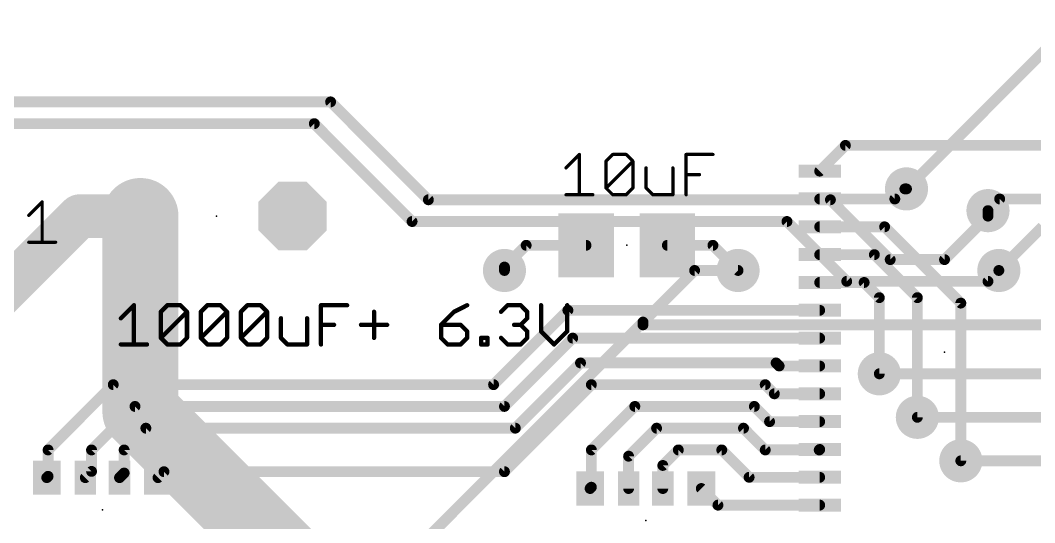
# Model space of a CAD drawing. Extents: x -0.8 to 70, y -0.1 to 53.3.
# Drawn here: x 13.07 to 36.78, y 19.64 to 31.37 of the extents above; entities that cross this region are included whole.
import ezdxf

# ---------------------------------------------------------------- set-up
doc = ezdxf.new("R2010")
doc.units = 0
for name, color, linetype in [('1', 12, 'CONTINUOUS'), ('16', 132, 'CONTINUOUS'), ('17', 110, 'CONTINUOUS'), ('18', 110, 'CONTINUOUS'), ('23', 53, 'CONTINUOUS'), ('27', 253, 'CONTINUOUS')]:
    doc.layers.add(name, color=color, linetype=linetype)

# ---------------------------------------------------------------- blocks, each defined once
blk = doc.blocks.new('RECT')
blk.add_solid([(-0.5, -0.5), (0.5, -0.5), (-0.5, 0.5), (0.5, 0.5)])
blk = doc.blocks.new('ROUNDP')
at = {"const_width": 0.5}
blk.add_lwpolyline([(0, -0.25, 1), (0, 0.25, 1), (0, -0.25)], format="xyb", dxfattribs=at)
blk = doc.blocks.new('OCTAGONP')
at = {"const_width": 0.5}
blk.add_lwpolyline([(-0.25, -0.1036), (-0.25, 0.1036), (-0.1036, 0.25), (0.1036, 0.25), (0.25, 0.1036), (0.25, -0.1036), (0.1036, -0.25), (-0.1036, -0.25), (-0.25, -0.1036), (-0.25, 0.1036)], dxfattribs=at)
blk = doc.blocks.new('ROUNDV')
at = {"const_width": 0.5}
blk.add_lwpolyline([(0, -0.25, 1), (0, 0.25, 1), (0, -0.25)], format="xyb", dxfattribs=at)

msp = doc.modelspace()

# ---------------------------------------------------------------- linework, layer by layer
at = {"layer": '1'}
for points, const_width in [([(31.7532, 27.847), (32.3542, 28.448)], 0.254), ([(32.3542, 28.448), (38.227, 28.448)], 0.254), ([(33.509, 27.197), (33.744, 27.432)], 0.254), ([(33.744, 27.432), (33.782, 27.432)], 0.254), ([(12.417, 24.761), (14.453, 26.797)], 1.016), ([(14.453, 26.797), (15.875, 26.797)], 1.016), ([(31.7532, 27.197), (33.509, 27.197)], 0.254), ([(35.96, 27.197), (35.687, 26.924)], 0.254), ([(37.5888, 27.197), (35.96, 27.197)], 0.254), ([(31.7532, 26.547), (33.27, 26.547)], 0.254), ([(33.27, 26.547), (35.052, 24.765)], 0.254), ([(36.961, 26.547), (35.941, 25.527)], 0.254), ([(24.892, 26.1145), (24.384, 25.6065)], 0.254), ([(26.2915, 26.1145), (24.892, 26.1145)], 0.254), ([(29.2575, 26.1145), (28.1915, 26.1145)], 0.254), ([(29.845, 25.527), (29.2575, 26.1145)], 0.254), ([(31.7532, 25.897), (33.031, 25.897)], 0.254), ([(33.031, 25.897), (34.036, 24.892)], 0.254), ([(24.384, 25.6065), (24.384, 25.527)], 0.254), ([(31.7532, 25.247), (32.792, 25.247)], 0.254), ([(32.792, 25.247), (33.147, 24.892)], 0.254), ([(33.147, 24.892), (33.147, 23.114)], 0.254), ([(34.036, 24.892), (34.036, 22.098)], 0.254), ([(25.867, 24.597), (24.13, 22.86)], 0.254), ([(31.7532, 24.597), (25.867, 24.597)], 0.254), ([(35.052, 24.765), (35.052, 21.082)], 0.254), ([(25.979, 23.947), (24.384, 22.352)], 0.254), ([(31.7532, 23.947), (25.979, 23.947)], 0.254), ([(26.162, 23.368), (24.638, 21.844)], 0.254), ([(30.734, 23.368), (26.162, 23.368)], 0.254), ([(30.805, 23.297), (30.734, 23.368)], 0.254), ([(31.7532, 23.297), (30.805, 23.297)], 0.254), ([(15.24, 22.86), (13.716, 21.336)], 0.254), ([(24.13, 22.86), (15.24, 22.86)], 0.254), ([(26.416, 22.86), (24.384, 20.828)], 0.254), ([(30.48, 22.86), (26.416, 22.86)], 0.254), ([(30.693, 22.647), (30.48, 22.86)], 0.254), ([(31.7532, 22.647), (30.693, 22.647)], 0.254), ([(15.748, 22.352), (14.732, 21.336)], 0.254), ([(24.384, 22.352), (15.748, 22.352)], 0.254), ([(27.432, 22.352), (26.416, 21.336)], 0.254), ([(30.226, 22.352), (27.432, 22.352)], 0.254), ([(30.581, 21.997), (30.226, 22.352)], 0.254), ([(31.7532, 21.997), (30.581, 21.997)], 0.254), ([(16.002, 21.844), (15.494, 21.336)], 0.254), ([(24.638, 21.844), (16.002, 21.844)], 0.254), ([(27.286, 21.19), (27.94, 21.844)], 0.254), ([(27.94, 21.844), (29.972, 21.844)], 0.254), ([(29.972, 21.844), (30.48, 21.336)], 0.254), ([(13.716, 21.336), (13.716, 20.719)], 0.254), ([(14.732, 21.336), (14.732, 20.835)], 0.254), ([(15.494, 21.336), (15.494, 20.797)], 0.254), ([(26.416, 21.336), (26.416, 20.465)], 0.254), ([(28.086, 20.974), (28.448, 21.336)], 0.254), ([(28.448, 21.336), (29.464, 21.336)], 0.254), ([(29.464, 21.336), (30.103, 20.697)], 0.254), ([(30.48, 21.336), (31.7422, 21.336)], 0.254), ([(31.7422, 21.336), (31.7532, 21.347)], 0.254), ([(27.286, 20.435), (27.286, 21.19)], 0.254), ([(14.732, 20.835), (14.586, 20.689)], 0.254), ([(15.494, 20.797), (15.386, 20.689)], 0.254), ([(16.425, 20.828), (16.286, 20.689)], 0.254), ([(24.384, 20.828), (16.425, 20.828)], 0.254), ([(28.086, 20.435), (28.086, 20.974)], 0.254), ([(13.716, 20.719), (13.686, 20.689)], 0.254), ([(30.103, 20.697), (31.7532, 20.697)], 0.254), ([(26.416, 20.465), (26.386, 20.435)], 0.254), ([(28.986, 20.435), (29.374, 20.047)], 0.254), ([(29.374, 20.047), (31.7532, 20.047)], 0.254)]:
    msp.add_lwpolyline(points, dxfattribs=dict(at, const_width=const_width))
for points, const_width in [([(32.3542, 28.5115, 1), (32.3542, 28.3845)], 0.127), ([(32.3991, 28.4031, 1), (32.3093, 28.4929)], 0.127), ([(31.7083, 27.8919, 1), (31.7981, 27.8021)], 0.127), ([(33.744, 27.4955, 1), (33.744, 27.3685)], 0.127), ([(33.7889, 27.3871, 1), (33.6991, 27.4769)], 0.127), ([(33.782, 27.3685, 1), (33.782, 27.4955)], 0.127), ([(14.453, 27.051, 1), (14.453, 26.543)], 0.508), ([(14.6326, 26.6174, 1), (14.2734, 26.9766)], 0.508), ([(15.875, 26.543, 1), (15.875, 27.051)], 0.508), ([(31.7532, 27.2605, 1), (31.7532, 27.1335)], 0.127), ([(33.4641, 27.2419, 1), (33.5539, 27.1521)], 0.127), ([(33.509, 27.1335, 1), (33.509, 27.2605)], 0.127), ([(35.96, 27.2605, 1), (35.96, 27.1335)], 0.127), ([(36.0049, 27.1521, 1), (35.9151, 27.2419)], 0.127), ([(35.6421, 26.9689, 1), (35.7319, 26.8791)], 0.127), ([(31.7532, 26.6105, 1), (31.7532, 26.4835)], 0.127), ([(33.3149, 26.5919, 1), (33.2251, 26.5021)], 0.127), ([(33.27, 26.4835, 1), (33.27, 26.6105)], 0.127), ([(24.892, 26.178, 1), (24.892, 26.051)], 0.127), ([(24.9369, 26.0696, 1), (24.8471, 26.1594)], 0.127), ([(26.2915, 26.051, 1), (26.2915, 26.178)], 0.127), ([(28.1915, 26.178, 1), (28.1915, 26.051)], 0.127), ([(29.3024, 26.1594, 1), (29.2126, 26.0696)], 0.127), ([(29.2575, 26.051, 1), (29.2575, 26.178)], 0.127), ([(31.7532, 25.9605, 1), (31.7532, 25.8335)], 0.127), ([(33.0759, 25.9419, 1), (32.9861, 25.8521)], 0.127), ([(33.031, 25.8335, 1), (33.031, 25.9605)], 0.127), ([(24.4475, 25.6065, 1), (24.3205, 25.6065)], 0.127), ([(24.3391, 25.6514, 1), (24.4289, 25.5616)], 0.127), ([(29.8001, 25.4821, 1), (29.8899, 25.5719)], 0.127), ([(35.8961, 25.5719, 1), (35.9859, 25.4821)], 0.127), ([(24.3205, 25.527, 1), (24.4475, 25.527)], 0.127), ([(31.7532, 25.3105, 1), (31.7532, 25.1835)], 0.127), ([(32.8369, 25.2919, 1), (32.7471, 25.2021)], 0.127), ([(32.792, 25.1835, 1), (32.792, 25.3105)], 0.127), ([(33.2105, 24.892, 1), (33.0835, 24.892)], 0.127), ([(33.1021, 24.8471, 1), (33.1919, 24.9369)], 0.127), ([(34.0995, 24.892, 1), (33.9725, 24.892)], 0.127), ([(33.9911, 24.8471, 1), (34.0809, 24.9369)], 0.127), ([(25.867, 24.6605, 1), (25.867, 24.5335)], 0.127), ([(25.9119, 24.5521, 1), (25.8221, 24.6419)], 0.127), ([(31.7532, 24.5335, 1), (31.7532, 24.6605)], 0.127), ([(35.1155, 24.765, 1), (34.9885, 24.765)], 0.127), ([(35.0071, 24.7201, 1), (35.0969, 24.8099)], 0.127), ([(25.979, 24.0105, 1), (25.979, 23.8835)], 0.127), ([(26.0239, 23.9021, 1), (25.9341, 23.9919)], 0.127), ([(31.7532, 23.8835, 1), (31.7532, 24.0105)], 0.127), ([(26.162, 23.4315, 1), (26.162, 23.3045)], 0.127), ([(26.2069, 23.3231, 1), (26.1171, 23.4129)], 0.127), ([(30.7789, 23.4129, 1), (30.6891, 23.3231)], 0.127), ([(30.734, 23.3045, 1), (30.734, 23.4315)], 0.127), ([(30.805, 23.3605, 1), (30.805, 23.2335)], 0.127), ([(30.7601, 23.2521, 1), (30.8499, 23.3419)], 0.127), ([(31.7532, 23.2335, 1), (31.7532, 23.3605)], 0.127), ([(33.0835, 23.114, 1), (33.2105, 23.114)], 0.127), ([(15.24, 22.9235, 1), (15.24, 22.7965)], 0.127), ([(15.2849, 22.8151, 1), (15.1951, 22.9049)], 0.127), ([(24.0851, 22.9049, 1), (24.1749, 22.8151)], 0.127), ([(24.13, 22.7965, 1), (24.13, 22.9235)], 0.127), ([(26.416, 22.9235, 1), (26.416, 22.7965)], 0.127), ([(26.4609, 22.8151, 1), (26.3711, 22.9049)], 0.127), ([(30.5249, 22.9049, 1), (30.4351, 22.8151)], 0.127), ([(30.48, 22.7965, 1), (30.48, 22.9235)], 0.127), ([(30.693, 22.7105, 1), (30.693, 22.5835)], 0.127), ([(31.7532, 22.5835, 1), (31.7532, 22.7105)], 0.127), ([(30.6481, 22.6021, 1), (30.7379, 22.6919)], 0.127), ([(15.748, 22.4155, 1), (15.748, 22.2885)], 0.127), ([(15.7929, 22.3071, 1), (15.7031, 22.3969)], 0.127), ([(24.3391, 22.3969, 1), (24.4289, 22.3071)], 0.127), ([(24.384, 22.2885, 1), (24.384, 22.4155)], 0.127), ([(27.432, 22.4155, 1), (27.432, 22.2885)], 0.127), ([(27.4769, 22.3071, 1), (27.3871, 22.3969)], 0.127), ([(30.2709, 22.3969, 1), (30.1811, 22.3071)], 0.127), ([(30.226, 22.2885, 1), (30.226, 22.4155)], 0.127), ([(30.581, 22.0605, 1), (30.581, 21.9335)], 0.127), ([(30.5361, 21.9521, 1), (30.6259, 22.0419)], 0.127), ([(31.7532, 21.9335, 1), (31.7532, 22.0605)], 0.127), ([(33.9725, 22.098, 1), (34.0995, 22.098)], 0.127), ([(16.002, 21.9075, 1), (16.002, 21.7805)], 0.127), ([(16.0469, 21.7991, 1), (15.9571, 21.8889)], 0.127), ([(24.5931, 21.8889, 1), (24.6829, 21.7991)], 0.127), ([(24.638, 21.7805, 1), (24.638, 21.9075)], 0.127), ([(27.94, 21.9075, 1), (27.94, 21.7805)], 0.127), ([(27.9849, 21.7991, 1), (27.8951, 21.8889)], 0.127), ([(30.0169, 21.8889, 1), (29.9271, 21.7991)], 0.127), ([(29.972, 21.7805, 1), (29.972, 21.9075)], 0.127), ([(13.7795, 21.336, 1), (13.6525, 21.336)], 0.127), ([(13.6711, 21.3809, 1), (13.7609, 21.2911)], 0.127), ([(14.7955, 21.336, 1), (14.6685, 21.336)], 0.127), ([(14.6871, 21.3809, 1), (14.7769, 21.2911)], 0.127), ([(15.5575, 21.336, 1), (15.4305, 21.336)], 0.127), ([(15.4491, 21.3809, 1), (15.5389, 21.2911)], 0.127), ([(26.4795, 21.336, 1), (26.3525, 21.336)], 0.127), ([(26.3711, 21.3809, 1), (26.4609, 21.2911)], 0.127), ([(28.448, 21.3995, 1), (28.448, 21.2725)], 0.127), ([(28.4929, 21.2911, 1), (28.4031, 21.3809)], 0.127), ([(29.5089, 21.3809, 1), (29.4191, 21.2911)], 0.127), ([(29.464, 21.2725, 1), (29.464, 21.3995)], 0.127), ([(30.48, 21.3995, 1), (30.48, 21.2725)], 0.127), ([(30.4351, 21.2911, 1), (30.5249, 21.3809)], 0.127), ([(31.6973, 21.3809, 1), (31.7871, 21.2911)], 0.127), ([(31.7981, 21.3021, 1), (31.7083, 21.3919)], 0.127), ([(31.7422, 21.2725, 1), (31.7422, 21.3995)], 0.127), ([(27.3495, 21.19, 1), (27.2225, 21.19)], 0.127), ([(27.2411, 21.2349, 1), (27.3309, 21.1451)], 0.127), ([(34.9885, 21.082, 1), (35.1155, 21.082)], 0.127), ([(14.6685, 20.835, 1), (14.7955, 20.835)], 0.127), ([(14.7769, 20.7901, 1), (14.6871, 20.8799)], 0.127), ([(15.5389, 20.7521, 1), (15.4491, 20.8419)], 0.127), ([(16.425, 20.8915, 1), (16.425, 20.7645)], 0.127), ([(16.4699, 20.7831, 1), (16.3801, 20.8729)], 0.127), ([(24.3391, 20.8729, 1), (24.4289, 20.7831)], 0.127), ([(24.384, 20.7645, 1), (24.384, 20.8915)], 0.127), ([(28.1495, 20.974, 1), (28.0225, 20.974)], 0.127), ([(28.0411, 21.0189, 1), (28.1309, 20.9291)], 0.127), ([(13.6411, 20.7339, 1), (13.7309, 20.6441)], 0.127), ([(13.6525, 20.719, 1), (13.7795, 20.719)], 0.127), ([(13.7609, 20.6741, 1), (13.6711, 20.7639)], 0.127), ([(14.5411, 20.7339, 1), (14.6309, 20.6441)], 0.127), ([(15.3411, 20.7339, 1), (15.4309, 20.6441)], 0.127), ([(15.4305, 20.797, 1), (15.5575, 20.797)], 0.127), ([(16.2411, 20.7339, 1), (16.3309, 20.6441)], 0.127), ([(30.103, 20.7605, 1), (30.103, 20.6335)], 0.127), ([(30.0581, 20.6521, 1), (30.1479, 20.7419)], 0.127), ([(31.7532, 20.6335, 1), (31.7532, 20.7605)], 0.127), ([(26.3411, 20.4799, 1), (26.4309, 20.3901)], 0.127), ([(26.3525, 20.465, 1), (26.4795, 20.465)], 0.127), ([(26.4609, 20.4201, 1), (26.3711, 20.5099)], 0.127), ([(27.2225, 20.435, 1), (27.3495, 20.435)], 0.127), ([(28.0225, 20.435, 1), (28.1495, 20.435)], 0.127), ([(29.0309, 20.4799, 1), (28.9411, 20.3901)], 0.127), ([(29.374, 20.1105, 1), (29.374, 19.9835)], 0.127), ([(31.7532, 19.9835, 1), (31.7532, 20.1105)], 0.127), ([(29.3291, 20.0021, 1), (29.4189, 20.0919)], 0.127)]:
    msp.add_lwpolyline(points, format="xyb", dxfattribs=dict(at, const_width=const_width))
at = {"layer": '16'}
for points, const_width in [([(33.782, 27.432), (37.592, 31.242)], 0.254), ([(20.32, 29.464), (10.033, 29.464)], 0.254), ([(22.606, 27.178), (20.32, 29.464)], 0.254), ([(19.939, 28.956), (8.509, 28.956)], 0.254), ([(22.225, 26.67), (19.939, 28.956)], 0.254), ([(15.875, 26.797), (15.875, 22.225)], 1.778), ([(32.004, 27.178), (22.606, 27.178)], 0.254), ([(33.401, 25.781), (32.004, 27.178)], 0.254), ([(35.687, 26.924), (35.687, 26.797)], 0.254), ([(30.988, 26.67), (22.225, 26.67)], 0.254), ([(32.385, 25.273), (30.988, 26.67)], 0.254), ([(35.687, 26.797), (34.671, 25.781)], 0.254), ([(34.671, 25.781), (33.401, 25.781)], 0.254), ([(27.6225, 24.3205), (28.829, 25.527)], 0.254), ([(28.829, 25.527), (29.845, 25.527)], 0.254), ([(35.941, 25.527), (35.687, 25.273)], 0.254), ([(35.687, 25.273), (32.385, 25.273)], 0.254), ([(21.844, 18.542), (27.6225, 24.3205)], 0.254), ([(27.6225, 24.257), (27.6225, 24.3205)], 0.254), ([(27.6225, 24.257), (40.386, 24.257)], 0.254), ([(33.147, 23.114), (42.545, 23.114)], 0.254), ([(15.875, 22.225), (21.336, 16.764)], 1.778), ([(34.036, 22.098), (42.691, 22.098)], 0.254), ([(35.052, 21.082), (43.591, 21.082)], 0.254)]:
    msp.add_lwpolyline(points, dxfattribs=dict(at, const_width=const_width))
for points, const_width in [([(20.3649, 29.5089, 1), (20.2751, 29.4191)], 0.127), ([(20.32, 29.4005, 1), (20.32, 29.5275)], 0.127), ([(19.9839, 29.0009, 1), (19.8941, 28.9111)], 0.127), ([(19.939, 28.8925, 1), (19.939, 29.0195)], 0.127), ([(16.3195, 26.797, 1), (15.4305, 26.797)], 0.889), ([(33.7371, 27.4769, 1), (33.8269, 27.3871)], 0.127), ([(22.606, 27.2415, 1), (22.606, 27.1145)], 0.127), ([(22.5611, 27.1331, 1), (22.6509, 27.2229)], 0.127), ([(32.0489, 27.2229, 1), (31.9591, 27.1331)], 0.127), ([(32.004, 27.1145, 1), (32.004, 27.2415)], 0.127), ([(35.7505, 26.924, 1), (35.6235, 26.924)], 0.127), ([(22.225, 26.7335, 1), (22.225, 26.6065)], 0.127), ([(31.0329, 26.7149, 1), (30.9431, 26.6251)], 0.127), ([(30.988, 26.6065, 1), (30.988, 26.7335)], 0.127), ([(35.6235, 26.797, 1), (35.7505, 26.797)], 0.127), ([(35.7319, 26.7521, 1), (35.6421, 26.8419)], 0.127), ([(22.1801, 26.6251, 1), (22.2699, 26.7149)], 0.127), ([(33.401, 25.8445, 1), (33.401, 25.7175)], 0.127), ([(33.3561, 25.7361, 1), (33.4459, 25.8259)], 0.127), ([(34.6261, 25.8259, 1), (34.7159, 25.7361)], 0.127), ([(34.671, 25.7175, 1), (34.671, 25.8445)], 0.127), ([(28.829, 25.5905, 1), (28.829, 25.4635)], 0.127), ([(28.8739, 25.4821, 1), (28.7841, 25.5719)], 0.127), ([(29.845, 25.4635, 1), (29.845, 25.5905)], 0.127), ([(35.9859, 25.4821, 1), (35.8961, 25.5719)], 0.127), ([(32.385, 25.3365, 1), (32.385, 25.2095)], 0.127), ([(32.3401, 25.2281, 1), (32.4299, 25.3179)], 0.127), ([(35.6421, 25.3179, 1), (35.7319, 25.2281)], 0.127), ([(35.687, 25.2095, 1), (35.687, 25.3365)], 0.127), ([(27.686, 24.3205, 1), (27.559, 24.3205)], 0.127), ([(27.5776, 24.3654, 1), (27.6674, 24.2756)], 0.127), ([(27.6674, 24.2756, 1), (27.5776, 24.3654)], 0.127), ([(27.6225, 24.3205, 1), (27.6225, 24.1935)], 0.127), ([(27.559, 24.257, 1), (27.686, 24.257)], 0.127), ([(33.147, 23.1775, 1), (33.147, 23.0505)], 0.127), ([(16.1893, 22.5393, 1), (15.5607, 21.9107)], 0.889), ([(15.4305, 22.225, 1), (16.3195, 22.225)], 0.889), ([(34.036, 22.1615, 1), (34.036, 22.0345)], 0.127), ([(35.052, 21.1455, 1), (35.052, 21.0185)], 0.127)]:
    msp.add_lwpolyline(points, format="xyb", dxfattribs=dict(at, const_width=const_width))
at = {"layer": '23'}
for p in [(17.653, 26.797), (27.2415, 26.1145), (34.671, 23.622), (14.986, 19.939), (27.686, 19.685)]:
    msp.add_point(p, dxfattribs=at)
at = {"layer": '27'}
for points, const_width in [([(25.8235, 27.9227), (26.1371, 28.2362)], 0.0762), ([(26.1371, 28.2362), (26.1371, 27.2956)], 0.0762), ([(26.759, 28.0794), (26.9158, 28.2362)], 0.0762), ([(26.9158, 28.2362), (27.2293, 28.2362)], 0.0762), ([(27.2293, 28.2362), (27.3861, 28.0794)], 0.0762), ([(28.6301, 27.2956), (28.6301, 28.2362)], 0.0762), ([(28.6301, 28.2362), (29.2571, 28.2362)], 0.0762), ([(26.759, 27.4524), (26.759, 28.0794)], 0.0762), ([(26.759, 27.4524), (27.3861, 28.0794)], 0.0762), ([(27.3861, 28.0794), (27.3861, 27.4524)], 0.0762), ([(27.6946, 27.9227), (27.6946, 27.4524)], 0.0762), ([(28.3216, 27.2956), (28.3216, 27.9227)], 0.0762), ([(28.6301, 27.7659), (28.9436, 27.7659)], 0.0762), ([(25.8235, 27.2956), (26.4506, 27.2956)], 0.0762), ([(26.9158, 27.2956), (26.759, 27.4524)], 0.0762), ([(27.2293, 27.2956), (26.9158, 27.2956)], 0.0762), ([(27.3861, 27.4524), (27.2293, 27.2956)], 0.0762), ([(27.6946, 27.4524), (27.8513, 27.2956)], 0.0762), ([(27.8513, 27.2956), (28.3216, 27.2956)], 0.0762), ([(13.2646, 26.8142), (13.5781, 27.1277)], 0.0762), ([(13.5781, 27.1277), (13.5781, 26.1871)], 0.0762), ([(13.2646, 26.1871), (13.8916, 26.1871)], 0.0762), ([(15.4178, 24.4099), (15.7229, 24.715)], 0.1016), ([(15.7229, 24.715), (15.7229, 23.7998)], 0.1016), ([(16.3533, 24.5625), (16.5058, 24.715)], 0.1016), ([(16.5058, 24.715), (16.8109, 24.715)], 0.1016), ([(16.8109, 24.715), (16.9634, 24.5625)], 0.1016), ([(17.2888, 24.5625), (17.4414, 24.715)], 0.1016), ([(17.4414, 24.715), (17.7464, 24.715)], 0.1016), ([(17.7464, 24.715), (17.899, 24.5625)], 0.1016), ([(18.2244, 24.5625), (18.3769, 24.715)], 0.1016), ([(18.3769, 24.715), (18.6819, 24.715)], 0.1016), ([(18.6819, 24.715), (18.8345, 24.5625)], 0.1016), ([(20.0954, 23.7998), (20.0954, 24.715)], 0.1016), ([(20.0954, 24.715), (20.7055, 24.715)], 0.1016), ([(23.5121, 24.715), (23.207, 24.5625)], 0.1016), ([(24.3052, 24.5625), (24.4578, 24.715)], 0.1016), ([(24.4578, 24.715), (24.7628, 24.715)], 0.1016), ([(24.7628, 24.715), (24.9153, 24.5625)], 0.1016), ([(25.2407, 24.715), (25.2407, 24.1049)], 0.1016), ([(25.8509, 24.1049), (25.8509, 24.715)], 0.1016), ([(16.3533, 23.9523), (16.3533, 24.5625)], 0.1016), ([(16.3533, 23.9523), (16.9634, 24.5625)], 0.1016), ([(16.9634, 24.5625), (16.9634, 23.9523)], 0.1016), ([(17.2888, 23.9523), (17.2888, 24.5625)], 0.1016), ([(17.2888, 23.9523), (17.899, 24.5625)], 0.1016), ([(17.899, 24.5625), (17.899, 23.9523)], 0.1016), ([(18.2244, 23.9523), (18.2244, 24.5625)], 0.1016), ([(18.2244, 23.9523), (18.8345, 24.5625)], 0.1016), ([(18.8345, 24.5625), (18.8345, 23.9523)], 0.1016), ([(19.1599, 24.4099), (19.1599, 23.9523)], 0.1016), ([(19.77, 23.7998), (19.77, 24.4099)], 0.1016), ([(21.336, 24.5625), (21.336, 23.9523)], 0.1016), ([(23.207, 24.5625), (22.9019, 24.2574)], 0.1016), ([(24.9153, 24.4099), (24.7628, 24.2574)], 0.1016), ([(24.9153, 24.5625), (24.9153, 24.4099)], 0.1016), ([(20.0954, 24.2574), (20.4005, 24.2574)], 0.1016), ([(21.0309, 24.2574), (21.641, 24.2574)], 0.1016), ([(22.9019, 24.2574), (22.9019, 23.9523)], 0.1016), ([(23.3595, 24.2574), (22.9019, 24.2574)], 0.1016), ([(23.5121, 24.1049), (23.3595, 24.2574)], 0.1016), ([(24.7628, 24.2574), (24.6103, 24.2574)], 0.1016), ([(24.7628, 24.2574), (24.9153, 24.1049)], 0.1016), ([(16.5058, 23.7998), (16.3533, 23.9523)], 0.1016), ([(16.9634, 23.9523), (16.8109, 23.7998)], 0.1016), ([(17.4414, 23.7998), (17.2888, 23.9523)], 0.1016), ([(17.899, 23.9523), (17.7464, 23.7998)], 0.1016), ([(18.3769, 23.7998), (18.2244, 23.9523)], 0.1016), ([(18.8345, 23.9523), (18.6819, 23.7998)], 0.1016), ([(19.1599, 23.9523), (19.3124, 23.7998)], 0.1016), ([(22.9019, 23.9523), (23.0545, 23.7998)], 0.1016), ([(23.3595, 23.7998), (23.5121, 23.9523)], 0.1016), ([(23.5121, 23.9523), (23.5121, 24.1049)], 0.1016), ([(23.8375, 23.7998), (23.8375, 23.9523)], 0.1016), ([(23.8375, 23.9523), (23.99, 23.9523)], 0.1016), ([(23.99, 23.9523), (23.99, 23.7998)], 0.1016), ([(24.4578, 23.7998), (24.3052, 23.9523)], 0.1016), ([(24.9153, 23.9523), (24.7628, 23.7998)], 0.1016), ([(24.9153, 24.1049), (24.9153, 23.9523)], 0.1016), ([(25.2407, 24.1049), (25.5458, 23.7998)], 0.1016), ([(25.5458, 23.7998), (25.8509, 24.1049)], 0.1016), ([(15.4178, 23.7998), (16.0279, 23.7998)], 0.1016), ([(16.8109, 23.7998), (16.5058, 23.7998)], 0.1016), ([(17.7464, 23.7998), (17.4414, 23.7998)], 0.1016), ([(18.6819, 23.7998), (18.3769, 23.7998)], 0.1016), ([(19.3124, 23.7998), (19.77, 23.7998)], 0.1016), ([(23.0545, 23.7998), (23.3595, 23.7998)], 0.1016), ([(23.99, 23.7998), (23.8375, 23.7998)], 0.1016), ([(24.7628, 23.7998), (24.4578, 23.7998)], 0.1016)]:
    msp.add_lwpolyline(points, dxfattribs=dict(at, const_width=const_width))
for points, const_width in [([(26.1561, 28.2362, 1), (26.118, 28.2362)], 0.0381), ([(26.1505, 28.2227, 1), (26.1236, 28.2497)], 0.0381), ([(26.9158, 28.2553, 1), (26.9158, 28.2172)], 0.0381), ([(26.9293, 28.2227, 1), (26.9023, 28.2497)], 0.0381), ([(27.2428, 28.2497, 1), (27.2159, 28.2227)], 0.0381), ([(27.2293, 28.2172, 1), (27.2293, 28.2553)], 0.0381), ([(28.6491, 28.2362, 1), (28.611, 28.2362)], 0.0381), ([(28.6301, 28.2553, 1), (28.6301, 28.2172)], 0.0381), ([(29.2571, 28.2172, 1), (29.2571, 28.2553)], 0.0381), ([(26.7781, 28.0794, 1), (26.74, 28.0794)], 0.0381), ([(26.7456, 28.0929, 1), (26.7725, 28.066)], 0.0381), ([(27.4052, 28.0794, 1), (27.3671, 28.0794)], 0.0381), ([(27.3996, 28.066, 1), (27.3726, 28.0929)], 0.0381), ([(27.3726, 28.066, 1), (27.3996, 28.0929)], 0.0381), ([(25.8101, 27.9361, 1), (25.837, 27.9092)], 0.0381), ([(27.7136, 27.9227, 1), (27.6755, 27.9227)], 0.0381), ([(28.3407, 27.9227, 1), (28.3026, 27.9227)], 0.0381), ([(28.6301, 27.785, 1), (28.6301, 27.7469)], 0.0381), ([(28.9436, 27.7469, 1), (28.9436, 27.785)], 0.0381), ([(25.8235, 27.3147, 1), (25.8235, 27.2766)], 0.0381), ([(26.118, 27.2956, 1), (26.1561, 27.2956)], 0.0381), ([(26.4506, 27.2766, 1), (26.4506, 27.3147)], 0.0381), ([(26.74, 27.4524, 1), (26.7781, 27.4524)], 0.0381), ([(26.7725, 27.4658, 1), (26.7456, 27.4389)], 0.0381), ([(26.7456, 27.4658, 1), (26.7725, 27.4389)], 0.0381), ([(26.9158, 27.3147, 1), (26.9158, 27.2766)], 0.0381), ([(26.9023, 27.2821, 1), (26.9293, 27.3091)], 0.0381), ([(27.2159, 27.3091, 1), (27.2428, 27.2821)], 0.0381), ([(27.2293, 27.2766, 1), (27.2293, 27.3147)], 0.0381), ([(27.3671, 27.4524, 1), (27.4052, 27.4524)], 0.0381), ([(27.3996, 27.4389, 1), (27.3726, 27.4658)], 0.0381), ([(27.6755, 27.4524, 1), (27.7136, 27.4524)], 0.0381), ([(27.708, 27.4658, 1), (27.6811, 27.4389)], 0.0381), ([(27.8513, 27.3147, 1), (27.8513, 27.2766)], 0.0381), ([(27.8379, 27.2821, 1), (27.8648, 27.3091)], 0.0381), ([(28.3026, 27.2956, 1), (28.3407, 27.2956)], 0.0381), ([(28.3216, 27.2766, 1), (28.3216, 27.3147)], 0.0381), ([(28.611, 27.2956, 1), (28.6491, 27.2956)], 0.0381), ([(13.5972, 27.1277, 1), (13.5591, 27.1277)], 0.0381), ([(13.5916, 27.1142, 1), (13.5646, 27.1412)], 0.0381), ([(13.2511, 26.8276, 1), (13.278, 26.8007)], 0.0381), ([(13.2646, 26.2062, 1), (13.2646, 26.1681)], 0.0381), ([(13.5591, 26.1871, 1), (13.5972, 26.1871)], 0.0381), ([(13.8916, 26.1681, 1), (13.8916, 26.2062)], 0.0381), ([(15.7483, 24.715, 1), (15.6975, 24.715)], 0.0508), ([(15.7408, 24.697, 1), (15.7049, 24.7329)], 0.0508), ([(16.5058, 24.7404, 1), (16.5058, 24.6896)], 0.0508), ([(16.5238, 24.697, 1), (16.4879, 24.7329)], 0.0508), ([(16.8289, 24.7329, 1), (16.7929, 24.697)], 0.0508), ([(16.8109, 24.6896, 1), (16.8109, 24.7404)], 0.0508), ([(17.4414, 24.7404, 1), (17.4414, 24.6896)], 0.0508), ([(17.4593, 24.697, 1), (17.4234, 24.7329)], 0.0508), ([(17.7644, 24.7329, 1), (17.7285, 24.697)], 0.0508), ([(17.7464, 24.6896, 1), (17.7464, 24.7404)], 0.0508), ([(18.3769, 24.7404, 1), (18.3769, 24.6896)], 0.0508), ([(18.3948, 24.697, 1), (18.3589, 24.7329)], 0.0508), ([(18.6999, 24.7329, 1), (18.664, 24.697)], 0.0508), ([(18.6819, 24.6896, 1), (18.6819, 24.7404)], 0.0508), ([(20.1208, 24.715, 1), (20.07, 24.715)], 0.0508), ([(20.0954, 24.7404, 1), (20.0954, 24.6896)], 0.0508), ([(20.7055, 24.6896, 1), (20.7055, 24.7404)], 0.0508), ([(23.5234, 24.6923, 1), (23.5007, 24.7377)], 0.0508), ([(24.4578, 24.7404, 1), (24.4578, 24.6896)], 0.0508), ([(24.4757, 24.697, 1), (24.4398, 24.7329)], 0.0508), ([(24.7808, 24.7329, 1), (24.7449, 24.697)], 0.0508), ([(24.7628, 24.6896, 1), (24.7628, 24.7404)], 0.0508), ([(25.2661, 24.715, 1), (25.2153, 24.715)], 0.0508), ([(25.8763, 24.715, 1), (25.8255, 24.715)], 0.0508), ([(15.3998, 24.4279, 1), (15.4358, 24.392)], 0.0508), ([(16.3787, 24.5625, 1), (16.3279, 24.5625)], 0.0508), ([(16.3354, 24.5804, 1), (16.3713, 24.5445)], 0.0508), ([(16.9888, 24.5625, 1), (16.938, 24.5625)], 0.0508), ([(16.9814, 24.5445, 1), (16.9455, 24.5804)], 0.0508), ([(16.9455, 24.5445, 1), (16.9814, 24.5804)], 0.0508), ([(17.3142, 24.5625, 1), (17.2634, 24.5625)], 0.0508), ([(17.2709, 24.5804, 1), (17.3068, 24.5445)], 0.0508), ([(17.9244, 24.5625, 1), (17.8736, 24.5625)], 0.0508), ([(17.9169, 24.5445, 1), (17.881, 24.5804)], 0.0508), ([(17.881, 24.5445, 1), (17.9169, 24.5804)], 0.0508), ([(18.2498, 24.5625, 1), (18.199, 24.5625)], 0.0508), ([(18.2064, 24.5804, 1), (18.2423, 24.5445)], 0.0508), ([(18.8599, 24.5625, 1), (18.8091, 24.5625)], 0.0508), ([(18.8524, 24.5445, 1), (18.8165, 24.5804)], 0.0508), ([(18.8165, 24.5445, 1), (18.8524, 24.5804)], 0.0508), ([(19.1853, 24.4099, 1), (19.1345, 24.4099)], 0.0508), ([(19.7954, 24.4099, 1), (19.7446, 24.4099)], 0.0508), ([(21.3614, 24.5625, 1), (21.3106, 24.5625)], 0.0508), ([(23.1957, 24.5852, 1), (23.2184, 24.5397)], 0.0508), ([(23.225, 24.5445, 1), (23.189, 24.5804)], 0.0508), ([(24.2873, 24.5804, 1), (24.3232, 24.5445)], 0.0508), ([(24.9407, 24.5625, 1), (24.8899, 24.5625)], 0.0508), ([(24.8899, 24.4099, 1), (24.9407, 24.4099)], 0.0508), ([(24.8974, 24.5445, 1), (24.9333, 24.5804)], 0.0508), ([(24.9333, 24.392, 1), (24.8974, 24.4279)], 0.0508), ([(20.0954, 24.2828, 1), (20.0954, 24.232)], 0.0508), ([(20.4005, 24.232, 1), (20.4005, 24.2828)], 0.0508), ([(21.0309, 24.2828, 1), (21.0309, 24.232)], 0.0508), ([(21.641, 24.232, 1), (21.641, 24.2828)], 0.0508), ([(22.9274, 24.2574, 1), (22.8765, 24.2574)], 0.0508), ([(22.9019, 24.2828, 1), (22.9019, 24.232)], 0.0508), ([(22.884, 24.2754, 1), (22.9199, 24.2394)], 0.0508), ([(23.3775, 24.2754, 1), (23.3416, 24.2394)], 0.0508), ([(23.3595, 24.232, 1), (23.3595, 24.2828)], 0.0508), ([(24.6103, 24.2828, 1), (24.6103, 24.232)], 0.0508), ([(24.7808, 24.2754, 1), (24.7449, 24.2394)], 0.0508), ([(24.7449, 24.2754, 1), (24.7808, 24.2394)], 0.0508), ([(24.7628, 24.232, 1), (24.7628, 24.2828)], 0.0508), ([(16.3279, 23.9523, 1), (16.3787, 23.9523)], 0.0508), ([(16.3713, 23.9703, 1), (16.3354, 23.9344)], 0.0508), ([(16.3354, 23.9703, 1), (16.3713, 23.9344)], 0.0508), ([(16.938, 23.9523, 1), (16.9888, 23.9523)], 0.0508), ([(16.9814, 23.9344, 1), (16.9455, 23.9703)], 0.0508), ([(17.2634, 23.9523, 1), (17.3142, 23.9523)], 0.0508), ([(17.3068, 23.9703, 1), (17.2709, 23.9344)], 0.0508), ([(17.2709, 23.9703, 1), (17.3068, 23.9344)], 0.0508), ([(17.8736, 23.9523, 1), (17.9244, 23.9523)], 0.0508), ([(17.9169, 23.9344, 1), (17.881, 23.9703)], 0.0508), ([(18.2423, 23.9703, 1), (18.2064, 23.9344)], 0.0508), ([(18.2064, 23.9703, 1), (18.2423, 23.9344)], 0.0508), ([(18.199, 23.9523, 1), (18.2498, 23.9523)], 0.0508), ([(18.8091, 23.9523, 1), (18.8599, 23.9523)], 0.0508), ([(18.8524, 23.9344, 1), (18.8165, 23.9703)], 0.0508), ([(19.1778, 23.9703, 1), (19.1419, 23.9344)], 0.0508), ([(19.1345, 23.9523, 1), (19.1853, 23.9523)], 0.0508), ([(21.3106, 23.9523, 1), (21.3614, 23.9523)], 0.0508), ([(22.8765, 23.9523, 1), (22.9274, 23.9523)], 0.0508), ([(22.9199, 23.9703, 1), (22.884, 23.9344)], 0.0508), ([(23.5375, 24.1049, 1), (23.4867, 24.1049)], 0.0508), ([(23.4867, 23.9523, 1), (23.5375, 23.9523)], 0.0508), ([(23.4941, 24.0869, 1), (23.53, 24.1228)], 0.0508), ([(23.53, 23.9344, 1), (23.4941, 23.9703)], 0.0508), ([(23.8629, 23.9523, 1), (23.8121, 23.9523)], 0.0508), ([(23.8375, 23.9777, 1), (23.8375, 23.9269)], 0.0508), ([(24.0154, 23.9523, 1), (23.9646, 23.9523)], 0.0508), ([(23.99, 23.9269, 1), (23.99, 23.9777)], 0.0508), ([(24.3232, 23.9703, 1), (24.2873, 23.9344)], 0.0508), ([(24.9407, 24.1049, 1), (24.8899, 24.1049)], 0.0508), ([(24.8899, 23.9523, 1), (24.9407, 23.9523)], 0.0508), ([(24.8974, 24.0869, 1), (24.9333, 24.1228)], 0.0508), ([(24.9333, 23.9344, 1), (24.8974, 23.9703)], 0.0508), ([(25.2153, 24.1049, 1), (25.2661, 24.1049)], 0.0508), ([(25.2587, 24.1228, 1), (25.2228, 24.0869)], 0.0508), ([(25.8255, 24.1049, 1), (25.8763, 24.1049)], 0.0508), ([(25.8688, 24.0869, 1), (25.8329, 24.1228)], 0.0508), ([(15.4178, 23.8252, 1), (15.4178, 23.7744)], 0.0508), ([(15.6975, 23.7998, 1), (15.7483, 23.7998)], 0.0508), ([(16.0279, 23.7744, 1), (16.0279, 23.8252)], 0.0508), ([(16.5058, 23.8252, 1), (16.5058, 23.7744)], 0.0508), ([(16.4879, 23.7818, 1), (16.5238, 23.8178)], 0.0508), ([(16.7929, 23.8178, 1), (16.8289, 23.7818)], 0.0508), ([(16.8109, 23.7744, 1), (16.8109, 23.8252)], 0.0508), ([(17.4414, 23.8252, 1), (17.4414, 23.7744)], 0.0508), ([(17.4234, 23.7818, 1), (17.4593, 23.8178)], 0.0508), ([(17.7285, 23.8178, 1), (17.7644, 23.7818)], 0.0508), ([(17.7464, 23.7744, 1), (17.7464, 23.8252)], 0.0508), ([(18.3769, 23.8252, 1), (18.3769, 23.7744)], 0.0508), ([(18.3589, 23.7818, 1), (18.3948, 23.8178)], 0.0508), ([(18.664, 23.8178, 1), (18.6999, 23.7818)], 0.0508), ([(18.6819, 23.7744, 1), (18.6819, 23.8252)], 0.0508), ([(19.3124, 23.8252, 1), (19.3124, 23.7744)], 0.0508), ([(19.2944, 23.7818, 1), (19.3304, 23.8178)], 0.0508), ([(19.7446, 23.7998, 1), (19.7954, 23.7998)], 0.0508), ([(19.77, 23.7744, 1), (19.77, 23.8252)], 0.0508), ([(20.07, 23.7998, 1), (20.1208, 23.7998)], 0.0508), ([(23.0545, 23.8252, 1), (23.0545, 23.7744)], 0.0508), ([(23.0365, 23.7818, 1), (23.0724, 23.8178)], 0.0508), ([(23.3416, 23.8178, 1), (23.3775, 23.7818)], 0.0508), ([(23.3595, 23.7744, 1), (23.3595, 23.8252)], 0.0508), ([(23.8375, 23.8252, 1), (23.8375, 23.7744)], 0.0508), ([(23.8121, 23.7998, 1), (23.8629, 23.7998)], 0.0508), ([(23.9646, 23.7998, 1), (24.0154, 23.7998)], 0.0508), ([(23.99, 23.7744, 1), (23.99, 23.8252)], 0.0508), ([(24.4578, 23.8252, 1), (24.4578, 23.7744)], 0.0508), ([(24.4398, 23.7818, 1), (24.4757, 23.8178)], 0.0508), ([(24.7449, 23.8178, 1), (24.7808, 23.7818)], 0.0508), ([(24.7628, 23.7744, 1), (24.7628, 23.8252)], 0.0508), ([(25.5278, 23.8178, 1), (25.5638, 23.7818)], 0.0508), ([(25.5278, 23.7818, 1), (25.5638, 23.8178)], 0.0508)]:
    msp.add_lwpolyline(points, format="xyb", dxfattribs=dict(at, const_width=const_width))

# ---------------------------------------------------------------- block references
at = {"layer": '1'}
for p, xscale, yscale, rotation in [((31.7532, 27.847), 0.3048, 0.9906, 270), ((31.7532, 27.197), 0.3048, 0.9906, 270), ((26.2915, 26.1145), 1.3, 1.5, 180), ((28.1915, 26.1145), 1.3, 1.5, 180), ((31.7532, 26.547), 0.3048, 0.9906, 270), ((31.7532, 25.897), 0.3048, 0.9906, 270), ((31.7532, 25.247), 0.3048, 0.9906, 270), ((31.7532, 24.597), 0.3048, 0.9906, 270), ((31.7532, 23.947), 0.3048, 0.9906, 270), ((31.7532, 23.297), 0.3048, 0.9906, 270), ((31.7532, 22.647), 0.3048, 0.9906, 270), ((31.7532, 21.997), 0.3048, 0.9906, 270), ((31.7532, 21.347), 0.3048, 0.9906, 270), ((13.686, 20.689), 0.65, 0.8, 180), ((14.586, 20.689), 0.5, 0.8, 180), ((15.386, 20.689), 0.5, 0.8, 180), ((16.286, 20.689), 0.65, 0.8, 180), ((26.386, 20.435), 0.65, 0.8, 180), ((27.286, 20.435), 0.5, 0.8, 180), ((28.086, 20.435), 0.5, 0.8, 180), ((28.986, 20.435), 0.65, 0.8, 180), ((31.7532, 20.697), 0.3048, 0.9906, 270), ((31.7532, 20.047), 0.3048, 0.9906, 270)]:
    msp.add_blockref('RECT', p, dxfattribs=dict(at, xscale=xscale, yscale=yscale, rotation=rotation))
at = {"layer": '17', "xscale": 1.6002, "yscale": 1.6002}
for name, p in [('ROUNDP', (15.875, 26.797)), ('ROUNDP', (15.875, 26.797)), ('OCTAGONP', (19.431, 26.797)), ('OCTAGONP', (19.431, 26.797))]:
    msp.add_blockref(name, p, dxfattribs=at)
at = {"layer": '18', "xscale": 1.008, "yscale": 1.008}
for p in [(33.782, 27.432), (33.782, 27.432), (35.687, 26.924), (35.687, 26.924), (24.384, 25.527), (24.384, 25.527), (29.845, 25.527), (29.845, 25.527), (35.941, 25.527), (35.941, 25.527), (33.147, 23.114), (33.147, 23.114), (34.036, 22.098), (34.036, 22.098), (35.052, 21.082), (35.052, 21.082)]:
    msp.add_blockref('ROUNDV', p, dxfattribs=at)

doc.saveas('drawing.dxf')
